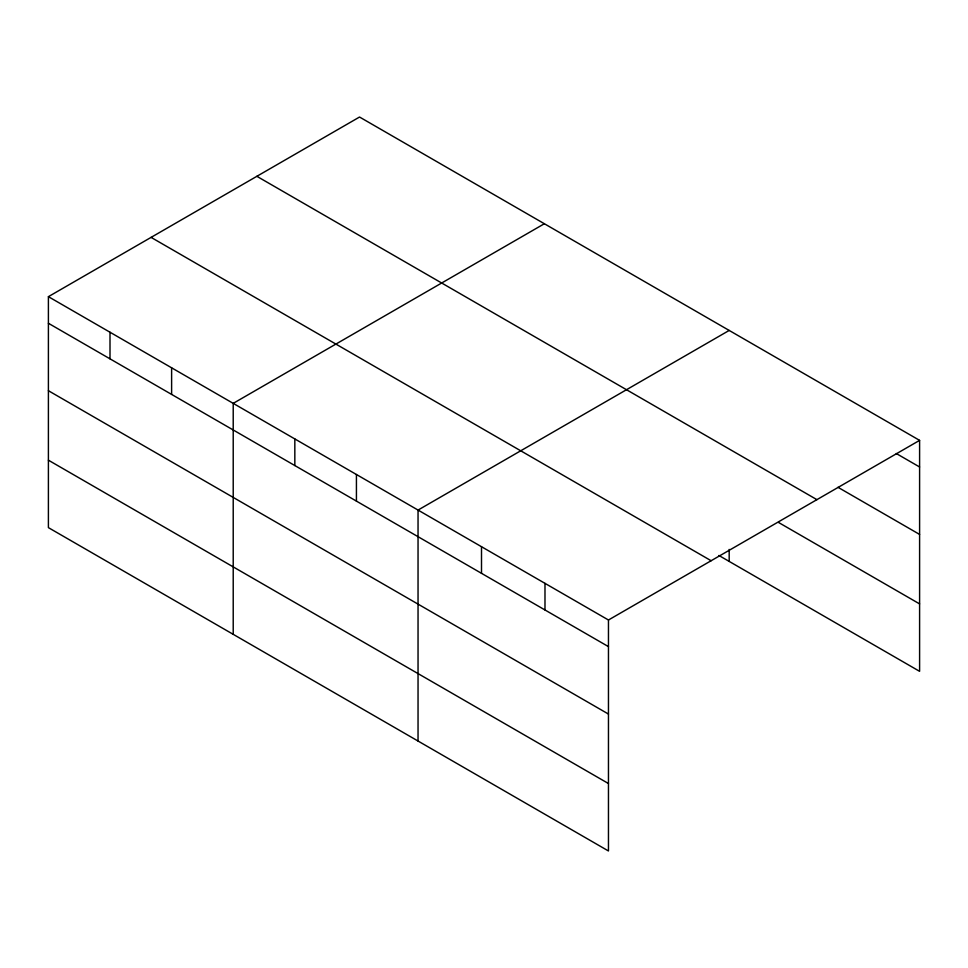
<?xml version="1.0" encoding="UTF-8"?>
<svg xmlns="http://www.w3.org/2000/svg" width="968" height="968" viewBox="0 0 968 968"><rect width="100%" height="100%" fill="white"/><g stroke="black" fill="none" stroke-linecap="round" stroke-linejoin="round"><path stroke-width="1.45" d="M48.4 296.668L608.461 620.004L608.461 850.969L48.4 527.633L48.4 296.668L359.539 117.031L919.6 440.367L919.6 671.332L718.909 555.475M544.367 223.729L233.215 403.366L233.215 634.33M729.182 330.439L418.043 510.075L418.043 741.04M608.461 620.004L919.6 440.367M896.283 453.52L919.6 466.987M837.998 487.303L919.6 534.421M256.871 176.309L816.919 499.657M778.405 522.381L919.6 603.899M151.081 237.378L711.129 560.726M48.4 323.276L608.461 646.624M48.4 390.709L608.461 714.057M48.4 460.187L608.461 783.535M729.182 549.413L729.182 561.404M544.984 583.365L544.984 609.973M481.507 546.714L481.507 573.334M356.43 474.501L356.43 501.121M294.829 438.94L294.829 465.548M171.614 367.804L171.614 394.412M110.001 332.23L110.001 358.85"/></g></svg>
